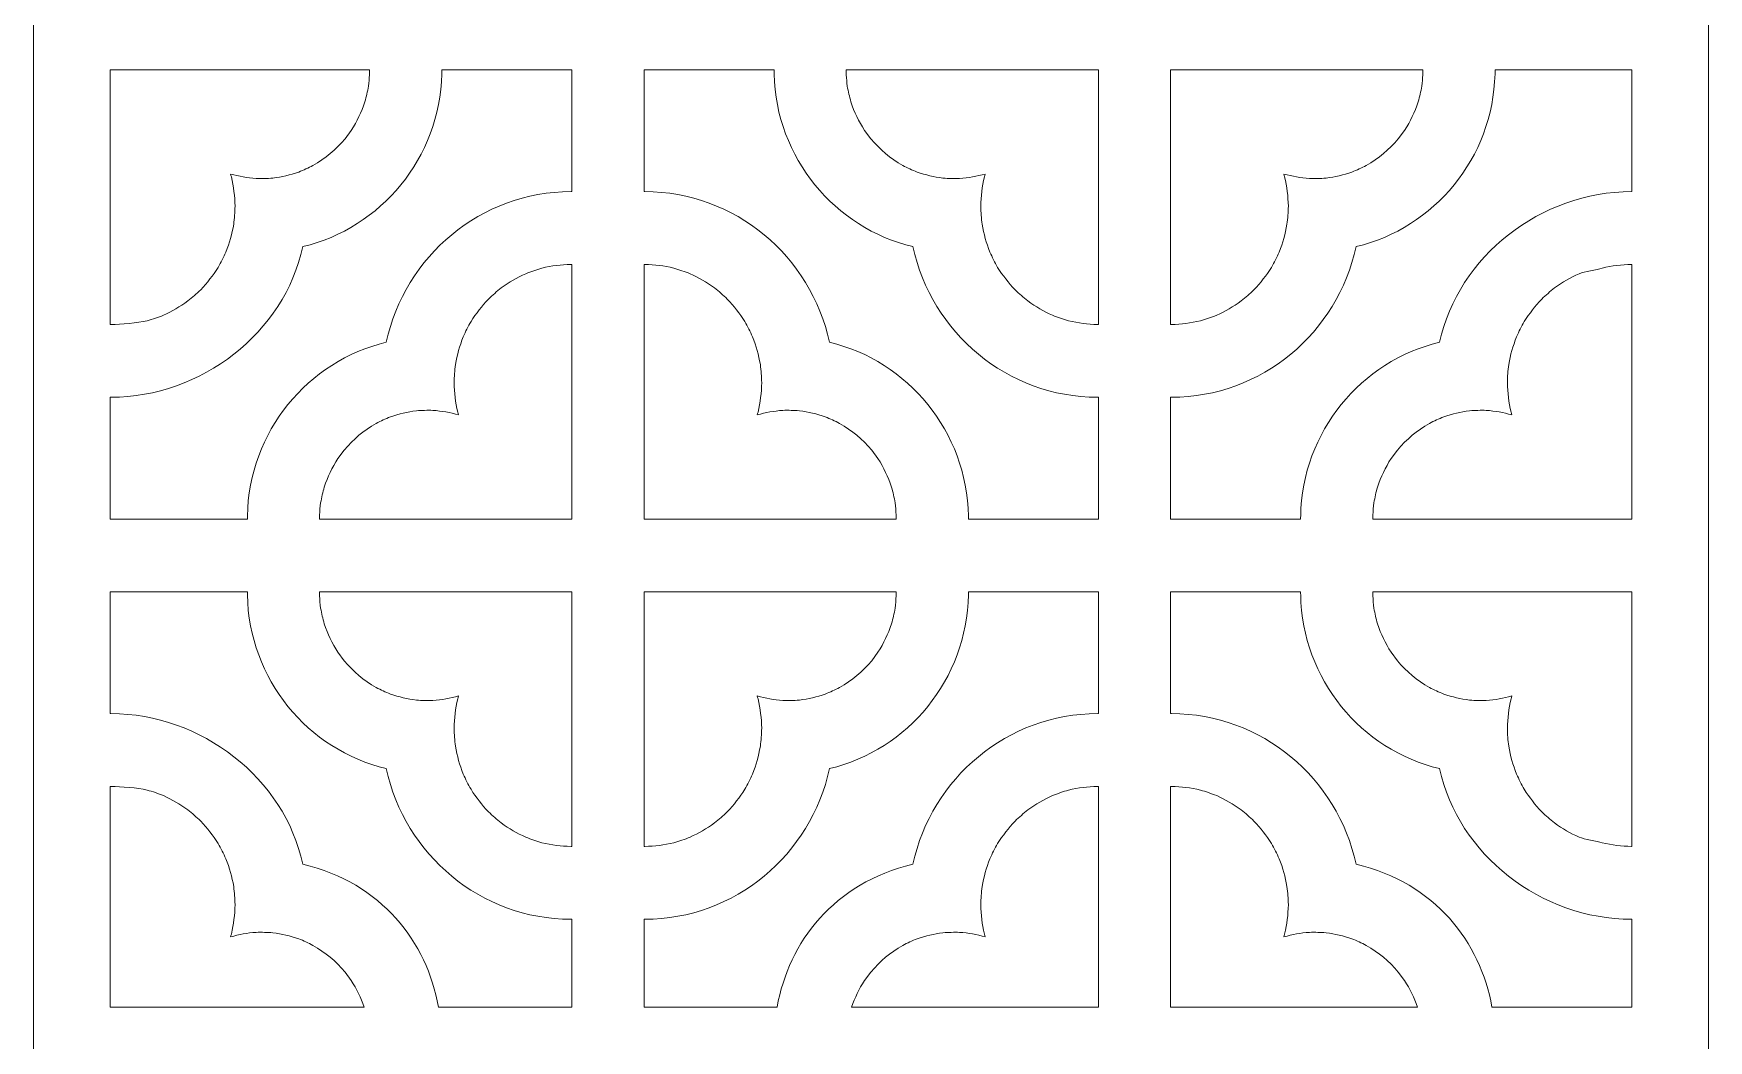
# Model space of a CAD drawing. Header units: centimetres. Extents: x 16.9 to 27.5, y -9.5 to 9.5.
# Drawn here: x 16.948 to 21.621, y -2.195 to 0.616 of the extents above; entities that cross this region are included whole.
import ezdxf

# ---------------------------------------------------------------- set-up
doc = ezdxf.new("R2010")
doc.units = ezdxf.units.CM
doc.header["$MEASUREMENT"] = 0
doc.layers.add('layer 1', color=7, linetype='Continuous')

msp = doc.modelspace()

# ---------------------------------------------------------------- linework, layer by layer
at = {"layer": 'layer 1', "color": 7, "lineweight": 9}
for points, knots in [([(16.94846, 9.5), (16.94846, 9.5), (21.62058, 9.5), (21.62058, 9.5), (21.62058, 9.5), (21.62058, 9.5), (21.62058, -9.5), (21.62058, -9.5), (21.62058, -9.5), (21.62058, -9.5), (16.94846, -9.5), (16.94846, -9.5), (16.94846, -9.5), (16.94846, -9.5), (16.94846, 9.5), (16.94846, 9.5)], [0, 0, 0, 0, 0.2, 0.2, 0.2, 0.2, 0.4, 0.4, 0.4, 0.4, 0.6, 0.6, 0.6, 0.6, 1, 1, 1, 1]), ([(17.16229, 0.5141), (17.16229, 0.5141), (17.88582, 0.5141), (17.88582, 0.5141), (17.88582, 0.5141), (17.88576, 0.50853), (17.88567, 0.50263), (17.88556, 0.50006), (17.88556, 0.50006), (17.8851, 0.48975), (17.88419, 0.47938), (17.88284, 0.46863), (17.88284, 0.46863), (17.88017, 0.45363), (17.87694, 0.43946), (17.8728, 0.4248), (17.8728, 0.4248), (17.86305, 0.39577), (17.85124, 0.37106), (17.83486, 0.34527), (17.83486, 0.34527), (17.83486, 0.34527), (17.8174, 0.3217), (17.8174, 0.3217), (17.8174, 0.3217), (17.79077, 0.29065), (17.76326, 0.26765), (17.72803, 0.24713), (17.72803, 0.24713), (17.71484, 0.24029), (17.70193, 0.23438), (17.68815, 0.22887), (17.68815, 0.22887), (17.6639, 0.22054), (17.64128, 0.21529), (17.61588, 0.21201), (17.61588, 0.21201), (17.60019, 0.2108), (17.58522, 0.21043), (17.5695, 0.21083), (17.5695, 0.21083), (17.54451, 0.21276), (17.52209, 0.21669), (17.49809, 0.22346), (17.49809, 0.22346), (17.49887, 0.22084), (17.49964, 0.21819), (17.50039, 0.21552), (17.50039, 0.21552), (17.50678, 0.18765), (17.50994, 0.16197), (17.51066, 0.13337), (17.51066, 0.13337), (17.51023, 0.11632), (17.50903, 0.10012), (17.50689, 0.08319), (17.50689, 0.08319), (17.50202, 0.05577), (17.4952, 0.03144), (17.48506, 0.00553), (17.48506, 0.00553), (17.47844, -0.00923), (17.47144, -0.02302), (17.46343, -0.03707), (17.46343, -0.03707), (17.44879, -0.06011), (17.43347, -0.0798), (17.41477, -0.09962), (17.41477, -0.09962), (17.40319, -0.11078), (17.3916, -0.12093), (17.37903, -0.13093), (17.37903, -0.13093), (17.35692, -0.14684), (17.33546, -0.15934), (17.31075, -0.17066), (17.31075, -0.17066), (17.29572, -0.17667), (17.2811, -0.18168), (17.26556, -0.18616), (17.26556, -0.18616), (17.23798, -0.19262), (17.19279, -0.19581), (17.1645, -0.19654), (17.1645, -0.19654), (17.16428, -0.19653), (17.16342, -0.19652), (17.16229, -0.19652), (17.16229, -0.19652), (17.16229, -0.19652), (17.16229, 0.5141), (17.16229, 0.5141)], [0, 0, 0, 0, 0.0416667, 0.0416667, 0.0416667, 0.0416667, 0.0833333, 0.0833333, 0.0833333, 0.0833333, 0.125, 0.125, 0.125, 0.125, 0.1666667, 0.1666667, 0.1666667, 0.1666667, 0.2083333, 0.2083333, 0.2083333, 0.2083333, 0.25, 0.25, 0.25, 0.25, 0.2916667, 0.2916667, 0.2916667, 0.2916667, 0.3333333, 0.3333333, 0.3333333, 0.3333333, 0.375, 0.375, 0.375, 0.375, 0.4166667, 0.4166667, 0.4166667, 0.4166667, 0.4583333, 0.4583333, 0.4583333, 0.4583333, 0.5, 0.5, 0.5, 0.5, 0.5416667, 0.5416667, 0.5416667, 0.5416667, 0.5833333, 0.5833333, 0.5833333, 0.5833333, 0.625, 0.625, 0.625, 0.625, 0.6666667, 0.6666667, 0.6666667, 0.6666667, 0.7083333, 0.7083333, 0.7083333, 0.7083333, 0.75, 0.75, 0.75, 0.75, 0.7916667, 0.7916667, 0.7916667, 0.7916667, 0.8333333, 0.8333333, 0.8333333, 0.8333333, 0.875, 0.875, 0.875, 0.875, 0.9166667, 0.9166667, 0.9166667, 0.9166667, 1, 1, 1, 1]), ([(18.08722, 0.5141), (18.08722, 0.5141), (18.45016, 0.5141), (18.45016, 0.5141), (18.45016, 0.5141), (18.45016, 0.5141), (18.45016, 0.17429), (18.45016, 0.17429), (18.45016, 0.17429), (18.44891, 0.17429), (18.44808, 0.17429), (18.44794, 0.17429), (18.44794, 0.17429), (18.19572, 0.17429), (17.98393, -0.00629), (17.93254, -0.24608), (17.93254, -0.24608), (17.71366, -0.29807), (17.54917, -0.49549), (17.54504, -0.73125), (17.54504, -0.73125), (17.54502, -0.7324), (17.545, -0.73578), (17.54499, -0.73952), (17.54499, -0.73952), (17.54499, -0.73952), (17.16229, -0.73952), (17.16229, -0.73952), (17.16229, -0.73952), (17.16229, -0.73952), (17.16229, -0.39966), (17.16229, -0.39966), (17.16229, -0.39966), (17.16342, -0.39966), (17.16428, -0.39966), (17.1645, -0.39966), (17.1645, -0.39966), (17.41672, -0.39966), (17.64829, -0.21908), (17.69968, 0.02071), (17.69968, 0.02071), (17.91764, 0.07248), (18.08167, 0.26846), (18.08712, 0.50291), (18.08712, 0.50291), (18.08716, 0.50478), (18.08719, 0.50945), (18.08722, 0.5141)], [0, 0, 0, 0, 0.0769231, 0.0769231, 0.0769231, 0.0769231, 0.1538462, 0.1538462, 0.1538462, 0.1538462, 0.2307692, 0.2307692, 0.2307692, 0.2307692, 0.3076923, 0.3076923, 0.3076923, 0.3076923, 0.3846154, 0.3846154, 0.3846154, 0.3846154, 0.4615385, 0.4615385, 0.4615385, 0.4615385, 0.5384615, 0.5384615, 0.5384615, 0.5384615, 0.6153846, 0.6153846, 0.6153846, 0.6153846, 0.6923077, 0.6923077, 0.6923077, 0.6923077, 0.7692308, 0.7692308, 0.7692308, 0.7692308, 0.8461538, 0.8461538, 0.8461538, 0.8461538, 1, 1, 1, 1]), ([(19.01399, 0.5141), (19.01399, 0.5141), (18.6522, 0.5141), (18.6522, 0.5141), (18.6522, 0.5141), (18.6522, 0.5141), (18.6522, 0.17429), (18.6522, 0.17429), (18.6522, 0.17429), (18.6528, 0.17429), (18.65318, 0.17429), (18.65327, 0.17429), (18.65327, 0.17429), (18.90549, 0.17429), (19.11728, -0.00629), (19.16867, -0.24608), (19.16867, -0.24608), (19.38755, -0.29807), (19.55204, -0.49549), (19.55616, -0.73125), (19.55616, -0.73125), (19.55619, -0.7324), (19.55621, -0.73578), (19.55622, -0.73952), (19.55622, -0.73952), (19.55622, -0.73952), (19.91914, -0.73952), (19.91914, -0.73952), (19.91914, -0.73952), (19.91914, -0.73952), (19.91914, -0.39966), (19.91914, -0.39966), (19.91914, -0.39966), (19.91801, -0.39966), (19.91715, -0.39966), (19.91692, -0.39966), (19.91692, -0.39966), (19.66471, -0.39966), (19.45292, -0.21908), (19.40153, 0.02071), (19.40153, 0.02071), (19.18356, 0.07248), (19.01954, 0.26846), (19.01409, 0.50291), (19.01409, 0.50291), (19.01405, 0.50478), (19.01401, 0.50945), (19.01399, 0.5141)], [0, 0, 0, 0, 0.0769231, 0.0769231, 0.0769231, 0.0769231, 0.1538462, 0.1538462, 0.1538462, 0.1538462, 0.2307692, 0.2307692, 0.2307692, 0.2307692, 0.3076923, 0.3076923, 0.3076923, 0.3076923, 0.3846154, 0.3846154, 0.3846154, 0.3846154, 0.4615385, 0.4615385, 0.4615385, 0.4615385, 0.5384615, 0.5384615, 0.5384615, 0.5384615, 0.6153846, 0.6153846, 0.6153846, 0.6153846, 0.6923077, 0.6923077, 0.6923077, 0.6923077, 0.7692308, 0.7692308, 0.7692308, 0.7692308, 0.8461538, 0.8461538, 0.8461538, 0.8461538, 1, 1, 1, 1]), ([(19.91914, 0.5141), (19.91914, 0.5141), (19.21539, 0.5141), (19.21539, 0.5141), (19.21539, 0.5141), (19.21545, 0.50853), (19.21553, 0.50263), (19.21565, 0.50006), (19.21565, 0.50006), (19.21611, 0.48975), (19.21701, 0.47938), (19.21837, 0.46863), (19.21837, 0.46863), (19.22103, 0.45363), (19.22427, 0.43946), (19.22841, 0.4248), (19.22841, 0.4248), (19.23816, 0.39577), (19.24996, 0.37106), (19.26635, 0.34527), (19.26635, 0.34527), (19.26635, 0.34527), (19.2838, 0.3217), (19.2838, 0.3217), (19.2838, 0.3217), (19.31043, 0.29065), (19.33795, 0.26765), (19.37318, 0.24713), (19.37318, 0.24713), (19.38637, 0.24029), (19.39927, 0.23438), (19.41306, 0.22887), (19.41306, 0.22887), (19.43731, 0.22054), (19.45993, 0.21529), (19.48533, 0.21201), (19.48533, 0.21201), (19.50102, 0.2108), (19.51598, 0.21043), (19.53171, 0.21083), (19.53171, 0.21083), (19.5567, 0.21276), (19.57912, 0.21669), (19.60312, 0.22346), (19.60312, 0.22346), (19.60234, 0.22084), (19.60157, 0.21819), (19.60081, 0.21552), (19.60081, 0.21552), (19.59442, 0.18765), (19.59127, 0.16197), (19.59055, 0.13337), (19.59055, 0.13337), (19.59098, 0.11632), (19.59218, 0.10012), (19.59432, 0.08319), (19.59432, 0.08319), (19.59918, 0.05577), (19.60601, 0.03144), (19.61615, 0.00553), (19.61615, 0.00553), (19.62277, -0.00923), (19.62977, -0.02302), (19.63778, -0.03707), (19.63778, -0.03707), (19.65241, -0.06011), (19.66774, -0.0798), (19.68643, -0.09962), (19.68643, -0.09962), (19.69801, -0.11078), (19.7096, -0.12093), (19.72218, -0.13093), (19.72218, -0.13093), (19.74429, -0.14684), (19.76574, -0.15934), (19.79046, -0.17066), (19.79046, -0.17066), (19.80549, -0.17667), (19.82011, -0.18168), (19.83565, -0.18616), (19.83565, -0.18616), (19.86323, -0.19262), (19.88863, -0.19581), (19.91692, -0.19654), (19.91692, -0.19654), (19.91715, -0.19653), (19.91801, -0.19652), (19.91914, -0.19652), (19.91914, -0.19652), (19.91914, -0.19652), (19.91914, 0.5141), (19.91914, 0.5141)], [0, 0, 0, 0, 0.0416667, 0.0416667, 0.0416667, 0.0416667, 0.0833333, 0.0833333, 0.0833333, 0.0833333, 0.125, 0.125, 0.125, 0.125, 0.1666667, 0.1666667, 0.1666667, 0.1666667, 0.2083333, 0.2083333, 0.2083333, 0.2083333, 0.25, 0.25, 0.25, 0.25, 0.2916667, 0.2916667, 0.2916667, 0.2916667, 0.3333333, 0.3333333, 0.3333333, 0.3333333, 0.375, 0.375, 0.375, 0.375, 0.4166667, 0.4166667, 0.4166667, 0.4166667, 0.4583333, 0.4583333, 0.4583333, 0.4583333, 0.5, 0.5, 0.5, 0.5, 0.5416667, 0.5416667, 0.5416667, 0.5416667, 0.5833333, 0.5833333, 0.5833333, 0.5833333, 0.625, 0.625, 0.625, 0.625, 0.6666667, 0.6666667, 0.6666667, 0.6666667, 0.7083333, 0.7083333, 0.7083333, 0.7083333, 0.75, 0.75, 0.75, 0.75, 0.7916667, 0.7916667, 0.7916667, 0.7916667, 0.8333333, 0.8333333, 0.8333333, 0.8333333, 0.875, 0.875, 0.875, 0.875, 0.9166667, 0.9166667, 0.9166667, 0.9166667, 1, 1, 1, 1]), ([(20.12003, 0.5141), (20.12003, 0.5141), (20.82378, 0.5141), (20.82378, 0.5141), (20.82378, 0.5141), (20.82372, 0.50853), (20.82364, 0.50263), (20.82352, 0.50006), (20.82352, 0.50006), (20.82306, 0.48975), (20.82216, 0.47938), (20.8208, 0.46863), (20.8208, 0.46863), (20.81814, 0.45363), (20.8149, 0.43946), (20.81076, 0.4248), (20.81076, 0.4248), (20.80101, 0.39577), (20.78921, 0.37106), (20.77282, 0.34527), (20.77282, 0.34527), (20.77282, 0.34527), (20.75537, 0.3217), (20.75537, 0.3217), (20.75537, 0.3217), (20.72874, 0.29065), (20.70122, 0.26765), (20.66599, 0.24713), (20.66599, 0.24713), (20.6528, 0.24029), (20.6399, 0.23438), (20.62612, 0.22887), (20.62612, 0.22887), (20.60186, 0.22054), (20.57924, 0.21529), (20.55384, 0.21201), (20.55384, 0.21201), (20.53815, 0.2108), (20.52319, 0.21043), (20.50746, 0.21083), (20.50746, 0.21083), (20.48248, 0.21276), (20.46005, 0.21669), (20.43605, 0.22346), (20.43605, 0.22346), (20.43683, 0.22084), (20.43761, 0.21819), (20.43836, 0.21552), (20.43836, 0.21552), (20.44475, 0.18765), (20.4479, 0.16197), (20.44862, 0.13337), (20.44862, 0.13337), (20.44819, 0.11632), (20.44699, 0.10012), (20.44486, 0.08319), (20.44486, 0.08319), (20.43999, 0.05577), (20.43316, 0.03144), (20.42303, 0.00553), (20.42303, 0.00553), (20.41641, -0.00923), (20.4094, -0.02302), (20.4014, -0.03707), (20.4014, -0.03707), (20.38676, -0.06011), (20.37144, -0.0798), (20.35274, -0.09962), (20.35274, -0.09962), (20.34116, -0.11078), (20.32957, -0.12093), (20.31699, -0.13093), (20.31699, -0.13093), (20.29488, -0.14684), (20.27343, -0.15934), (20.24871, -0.17066), (20.24871, -0.17066), (20.23368, -0.17667), (20.21906, -0.18168), (20.20352, -0.18616), (20.20352, -0.18616), (20.17595, -0.19262), (20.15054, -0.19581), (20.12225, -0.19654), (20.12225, -0.19654), (20.12203, -0.19653), (20.12116, -0.19652), (20.12003, -0.19652), (20.12003, -0.19652), (20.12003, -0.19652), (20.12003, 0.5141), (20.12003, 0.5141)], [0, 0, 0, 0, 0.0416667, 0.0416667, 0.0416667, 0.0416667, 0.0833333, 0.0833333, 0.0833333, 0.0833333, 0.125, 0.125, 0.125, 0.125, 0.1666667, 0.1666667, 0.1666667, 0.1666667, 0.2083333, 0.2083333, 0.2083333, 0.2083333, 0.25, 0.25, 0.25, 0.25, 0.2916667, 0.2916667, 0.2916667, 0.2916667, 0.3333333, 0.3333333, 0.3333333, 0.3333333, 0.375, 0.375, 0.375, 0.375, 0.4166667, 0.4166667, 0.4166667, 0.4166667, 0.4583333, 0.4583333, 0.4583333, 0.4583333, 0.5, 0.5, 0.5, 0.5, 0.5416667, 0.5416667, 0.5416667, 0.5416667, 0.5833333, 0.5833333, 0.5833333, 0.5833333, 0.625, 0.625, 0.625, 0.625, 0.6666667, 0.6666667, 0.6666667, 0.6666667, 0.7083333, 0.7083333, 0.7083333, 0.7083333, 0.75, 0.75, 0.75, 0.75, 0.7916667, 0.7916667, 0.7916667, 0.7916667, 0.8333333, 0.8333333, 0.8333333, 0.8333333, 0.875, 0.875, 0.875, 0.875, 0.9166667, 0.9166667, 0.9166667, 0.9166667, 1, 1, 1, 1]), ([(21.02518, 0.5141), (21.02518, 0.5141), (21.40675, 0.5141), (21.40675, 0.5141), (21.40675, 0.5141), (21.40675, 0.5141), (21.40675, 0.17429), (21.40675, 0.17429), (21.40675, 0.17429), (21.40615, 0.17429), (21.40577, 0.17429), (21.40568, 0.17429), (21.40568, 0.17429), (21.15346, 0.17429), (20.92189, -0.00629), (20.87051, -0.24608), (20.87051, -0.24608), (20.65162, -0.29807), (20.48713, -0.49549), (20.48301, -0.73125), (20.48301, -0.73125), (20.48299, -0.7324), (20.48297, -0.73578), (20.48295, -0.73952), (20.48295, -0.73952), (20.48295, -0.73952), (20.12003, -0.73952), (20.12003, -0.73952), (20.12003, -0.73952), (20.12003, -0.73952), (20.12003, -0.39966), (20.12003, -0.39966), (20.12003, -0.39966), (20.12116, -0.39966), (20.12203, -0.39966), (20.12225, -0.39966), (20.12225, -0.39966), (20.37446, -0.39966), (20.58625, -0.21908), (20.63764, 0.02071), (20.63764, 0.02071), (20.85561, 0.07248), (21.01964, 0.26846), (21.02508, 0.50291), (21.02508, 0.50291), (21.02512, 0.50478), (21.02516, 0.50945), (21.02518, 0.5141)], [0, 0, 0, 0, 0.0769231, 0.0769231, 0.0769231, 0.0769231, 0.1538462, 0.1538462, 0.1538462, 0.1538462, 0.2307692, 0.2307692, 0.2307692, 0.2307692, 0.3076923, 0.3076923, 0.3076923, 0.3076923, 0.3846154, 0.3846154, 0.3846154, 0.3846154, 0.4615385, 0.4615385, 0.4615385, 0.4615385, 0.5384615, 0.5384615, 0.5384615, 0.5384615, 0.6153846, 0.6153846, 0.6153846, 0.6153846, 0.6923077, 0.6923077, 0.6923077, 0.6923077, 0.7692308, 0.7692308, 0.7692308, 0.7692308, 0.8461538, 0.8461538, 0.8461538, 0.8461538, 1, 1, 1, 1]), ([(17.74639, -0.73952), (17.74643, -0.73471), (17.74648, -0.73003), (17.74655, -0.72824), (17.74655, -0.72824), (17.74696, -0.717), (17.7479, -0.70572), (17.74938, -0.694), (17.74938, -0.694), (17.75205, -0.679), (17.75528, -0.66483), (17.75942, -0.65017), (17.75942, -0.65017), (17.76917, -0.62114), (17.78098, -0.59643), (17.79736, -0.57064), (17.79736, -0.57064), (17.79736, -0.57064), (17.81482, -0.54707), (17.81482, -0.54707), (17.81482, -0.54707), (17.84145, -0.51602), (17.86896, -0.49302), (17.90419, -0.4725), (17.90419, -0.4725), (17.91738, -0.46566), (17.93029, -0.45975), (17.94407, -0.45424), (17.94407, -0.45424), (17.96832, -0.44591), (17.99095, -0.44066), (18.01634, -0.43738), (18.01634, -0.43738), (18.03203, -0.43617), (18.047, -0.4358), (18.06272, -0.4362), (18.06272, -0.4362), (18.08771, -0.43813), (18.11013, -0.44206), (18.13413, -0.44883), (18.13413, -0.44883), (18.13335, -0.44621), (18.13258, -0.44356), (18.13183, -0.4409), (18.13183, -0.4409), (18.12544, -0.41302), (18.12228, -0.38734), (18.12156, -0.35874), (18.12156, -0.35874), (18.12199, -0.34169), (18.12319, -0.32549), (18.12533, -0.30856), (18.12533, -0.30856), (18.1302, -0.28114), (18.13702, -0.25681), (18.14716, -0.23091), (18.14716, -0.23091), (18.15378, -0.21614), (18.16078, -0.20235), (18.16879, -0.1883), (18.16879, -0.1883), (18.18343, -0.16526), (18.19875, -0.14557), (18.21745, -0.12575), (18.21745, -0.12575), (18.22903, -0.11459), (18.24062, -0.10444), (18.25319, -0.09444), (18.25319, -0.09444), (18.2753, -0.07853), (18.29676, -0.06603), (18.32147, -0.05471), (18.32147, -0.05471), (18.33651, -0.0487), (18.35112, -0.04369), (18.36666, -0.03921), (18.36666, -0.03921), (18.39424, -0.03275), (18.41965, -0.02956), (18.44794, -0.02883), (18.44794, -0.02883), (18.44807, -0.02883), (18.4489, -0.02884), (18.45016, -0.02884), (18.45016, -0.02884), (18.45016, -0.02884), (18.45016, -0.73952), (18.45016, -0.73952), (18.45016, -0.73952), (18.45016, -0.73952), (17.74639, -0.73952), (17.74639, -0.73952)], [0, 0, 0, 0, 0.0416667, 0.0416667, 0.0416667, 0.0416667, 0.0833333, 0.0833333, 0.0833333, 0.0833333, 0.125, 0.125, 0.125, 0.125, 0.1666667, 0.1666667, 0.1666667, 0.1666667, 0.2083333, 0.2083333, 0.2083333, 0.2083333, 0.25, 0.25, 0.25, 0.25, 0.2916667, 0.2916667, 0.2916667, 0.2916667, 0.3333333, 0.3333333, 0.3333333, 0.3333333, 0.375, 0.375, 0.375, 0.375, 0.4166667, 0.4166667, 0.4166667, 0.4166667, 0.4583333, 0.4583333, 0.4583333, 0.4583333, 0.5, 0.5, 0.5, 0.5, 0.5416667, 0.5416667, 0.5416667, 0.5416667, 0.5833333, 0.5833333, 0.5833333, 0.5833333, 0.625, 0.625, 0.625, 0.625, 0.6666667, 0.6666667, 0.6666667, 0.6666667, 0.7083333, 0.7083333, 0.7083333, 0.7083333, 0.75, 0.75, 0.75, 0.75, 0.7916667, 0.7916667, 0.7916667, 0.7916667, 0.8333333, 0.8333333, 0.8333333, 0.8333333, 0.875, 0.875, 0.875, 0.875, 0.9166667, 0.9166667, 0.9166667, 0.9166667, 1, 1, 1, 1]), ([(19.35482, -0.73952), (19.35478, -0.73471), (19.35473, -0.73003), (19.35466, -0.72824), (19.35466, -0.72824), (19.35425, -0.717), (19.3533, -0.70572), (19.35182, -0.694), (19.35182, -0.694), (19.34916, -0.679), (19.34592, -0.66483), (19.34179, -0.65017), (19.34179, -0.65017), (19.33204, -0.62114), (19.32023, -0.59643), (19.30385, -0.57064), (19.30385, -0.57064), (19.30385, -0.57064), (19.28639, -0.54707), (19.28639, -0.54707), (19.28639, -0.54707), (19.25976, -0.51602), (19.23225, -0.49302), (19.19702, -0.4725), (19.19702, -0.4725), (19.18383, -0.46566), (19.17092, -0.45975), (19.15714, -0.45424), (19.15714, -0.45424), (19.13289, -0.44591), (19.11026, -0.44066), (19.08486, -0.43738), (19.08486, -0.43738), (19.06918, -0.43617), (19.05421, -0.4358), (19.03848, -0.4362), (19.03848, -0.4362), (19.0135, -0.43813), (18.99108, -0.44206), (18.96707, -0.44883), (18.96707, -0.44883), (18.96786, -0.44621), (18.96863, -0.44356), (18.96938, -0.4409), (18.96938, -0.4409), (18.97577, -0.41302), (18.97893, -0.38734), (18.97965, -0.35874), (18.97965, -0.35874), (18.97922, -0.34169), (18.97802, -0.32549), (18.97588, -0.30856), (18.97588, -0.30856), (18.97101, -0.28114), (18.96419, -0.25681), (18.95405, -0.23091), (18.95405, -0.23091), (18.94743, -0.21614), (18.94043, -0.20235), (18.93242, -0.1883), (18.93242, -0.1883), (18.91778, -0.16526), (18.90246, -0.14557), (18.88376, -0.12575), (18.88376, -0.12575), (18.87218, -0.11459), (18.86059, -0.10444), (18.84802, -0.09444), (18.84802, -0.09444), (18.82591, -0.07853), (18.80445, -0.06603), (18.77973, -0.05471), (18.77973, -0.05471), (18.7647, -0.0487), (18.75009, -0.04369), (18.73454, -0.03921), (18.73454, -0.03921), (18.70697, -0.03275), (18.68156, -0.02956), (18.65327, -0.02883), (18.65327, -0.02883), (18.65318, -0.02883), (18.6528, -0.02884), (18.6522, -0.02884), (18.6522, -0.02884), (18.6522, -0.02884), (18.6522, -0.73952), (18.6522, -0.73952), (18.6522, -0.73952), (18.6522, -0.73952), (19.35482, -0.73952), (19.35482, -0.73952)], [0, 0, 0, 0, 0.0416667, 0.0416667, 0.0416667, 0.0416667, 0.0833333, 0.0833333, 0.0833333, 0.0833333, 0.125, 0.125, 0.125, 0.125, 0.1666667, 0.1666667, 0.1666667, 0.1666667, 0.2083333, 0.2083333, 0.2083333, 0.2083333, 0.25, 0.25, 0.25, 0.25, 0.2916667, 0.2916667, 0.2916667, 0.2916667, 0.3333333, 0.3333333, 0.3333333, 0.3333333, 0.375, 0.375, 0.375, 0.375, 0.4166667, 0.4166667, 0.4166667, 0.4166667, 0.4583333, 0.4583333, 0.4583333, 0.4583333, 0.5, 0.5, 0.5, 0.5, 0.5416667, 0.5416667, 0.5416667, 0.5416667, 0.5833333, 0.5833333, 0.5833333, 0.5833333, 0.625, 0.625, 0.625, 0.625, 0.6666667, 0.6666667, 0.6666667, 0.6666667, 0.7083333, 0.7083333, 0.7083333, 0.7083333, 0.75, 0.75, 0.75, 0.75, 0.7916667, 0.7916667, 0.7916667, 0.7916667, 0.8333333, 0.8333333, 0.8333333, 0.8333333, 0.875, 0.875, 0.875, 0.875, 0.9166667, 0.9166667, 0.9166667, 0.9166667, 1, 1, 1, 1]), ([(20.68435, -0.73952), (20.68439, -0.73471), (20.68444, -0.73003), (20.68451, -0.72824), (20.68451, -0.72824), (20.68493, -0.717), (20.68587, -0.70572), (20.68735, -0.694), (20.68735, -0.694), (20.69001, -0.679), (20.69325, -0.66483), (20.69738, -0.65017), (20.69738, -0.65017), (20.70713, -0.62114), (20.71894, -0.59643), (20.73532, -0.57064), (20.73532, -0.57064), (20.73532, -0.57064), (20.75278, -0.54707), (20.75278, -0.54707), (20.75278, -0.54707), (20.77941, -0.51602), (20.80693, -0.49302), (20.84216, -0.4725), (20.84216, -0.4725), (20.85535, -0.46566), (20.86825, -0.45975), (20.88203, -0.45424), (20.88203, -0.45424), (20.90628, -0.44591), (20.92891, -0.44066), (20.95431, -0.43738), (20.95431, -0.43738), (20.97, -0.43617), (20.98496, -0.4358), (21.00069, -0.4362), (21.00069, -0.4362), (21.02567, -0.43813), (21.0481, -0.44206), (21.0721, -0.44883), (21.0721, -0.44883), (21.07131, -0.44621), (21.07054, -0.44356), (21.06979, -0.4409), (21.06979, -0.4409), (21.0634, -0.41302), (21.06024, -0.38734), (21.05953, -0.35874), (21.05953, -0.35874), (21.05995, -0.34169), (21.06115, -0.32549), (21.06329, -0.30856), (21.06329, -0.30856), (21.06816, -0.28114), (21.07498, -0.25681), (21.08512, -0.23091), (21.08512, -0.23091), (21.09174, -0.21614), (21.09875, -0.20235), (21.10675, -0.1883), (21.10675, -0.1883), (21.12139, -0.16526), (21.13671, -0.14557), (21.15541, -0.12575), (21.15541, -0.12575), (21.16699, -0.11459), (21.17858, -0.10444), (21.19116, -0.09444), (21.19116, -0.09444), (21.21326, -0.07853), (21.23472, -0.06603), (21.25944, -0.05471), (21.25944, -0.05471), (21.27447, -0.0487), (21.30886, -0.04369), (21.32441, -0.03921), (21.32441, -0.03921), (21.35198, -0.03275), (21.37739, -0.02956), (21.40568, -0.02883), (21.40568, -0.02883), (21.40577, -0.02883), (21.40615, -0.02884), (21.40675, -0.02884), (21.40675, -0.02884), (21.40675, -0.02884), (21.40675, -0.73952), (21.40675, -0.73952), (21.40675, -0.73952), (21.40675, -0.73952), (20.68435, -0.73952), (20.68435, -0.73952)], [0, 0, 0, 0, 0.0416667, 0.0416667, 0.0416667, 0.0416667, 0.0833333, 0.0833333, 0.0833333, 0.0833333, 0.125, 0.125, 0.125, 0.125, 0.1666667, 0.1666667, 0.1666667, 0.1666667, 0.2083333, 0.2083333, 0.2083333, 0.2083333, 0.25, 0.25, 0.25, 0.25, 0.2916667, 0.2916667, 0.2916667, 0.2916667, 0.3333333, 0.3333333, 0.3333333, 0.3333333, 0.375, 0.375, 0.375, 0.375, 0.4166667, 0.4166667, 0.4166667, 0.4166667, 0.4583333, 0.4583333, 0.4583333, 0.4583333, 0.5, 0.5, 0.5, 0.5, 0.5416667, 0.5416667, 0.5416667, 0.5416667, 0.5833333, 0.5833333, 0.5833333, 0.5833333, 0.625, 0.625, 0.625, 0.625, 0.6666667, 0.6666667, 0.6666667, 0.6666667, 0.7083333, 0.7083333, 0.7083333, 0.7083333, 0.75, 0.75, 0.75, 0.75, 0.7916667, 0.7916667, 0.7916667, 0.7916667, 0.8333333, 0.8333333, 0.8333333, 0.8333333, 0.875, 0.875, 0.875, 0.875, 0.9166667, 0.9166667, 0.9166667, 0.9166667, 1, 1, 1, 1]), ([(18.07801, -2.10138), (18.07801, -2.10138), (18.45016, -2.10138), (18.45016, -2.10138), (18.45016, -2.10138), (18.45016, -2.01972), (18.45016, -1.93805), (18.45016, -1.85639), (18.45016, -1.85639), (18.44891, -1.85639), (18.44808, -1.85639), (18.44794, -1.85639), (18.44794, -1.85639), (18.19572, -1.85639), (17.98393, -1.67581), (17.93254, -1.43602), (17.93254, -1.43602), (17.71366, -1.38403), (17.54917, -1.18661), (17.54504, -0.95085), (17.54504, -0.95085), (17.54502, -0.9497), (17.545, -0.94632), (17.54499, -0.94258), (17.54499, -0.94258), (17.54499, -0.94258), (17.16229, -0.94258), (17.16229, -0.94258), (17.16229, -0.94258), (17.16229, -0.94258), (17.16229, -1.28244), (17.16229, -1.28244), (17.16229, -1.28244), (17.16342, -1.28244), (17.16428, -1.28243), (17.1645, -1.28243), (17.1645, -1.28243), (17.41672, -1.28243), (17.64829, -1.46302), (17.69968, -1.7028), (17.69968, -1.7028), (17.91989, -1.75511), (18.04594, -1.92005), (18.07801, -2.10138)], [0, 0, 0, 0, 0.0833333, 0.0833333, 0.0833333, 0.0833333, 0.1666667, 0.1666667, 0.1666667, 0.1666667, 0.25, 0.25, 0.25, 0.25, 0.3333333, 0.3333333, 0.3333333, 0.3333333, 0.4166667, 0.4166667, 0.4166667, 0.4166667, 0.5, 0.5, 0.5, 0.5, 0.5833333, 0.5833333, 0.5833333, 0.5833333, 0.6666667, 0.6666667, 0.6666667, 0.6666667, 0.75, 0.75, 0.75, 0.75, 0.8333333, 0.8333333, 0.8333333, 0.8333333, 1, 1, 1, 1]), ([(17.74639, -0.94258), (17.74643, -0.94739), (17.74648, -0.95207), (17.74655, -0.95386), (17.74655, -0.95386), (17.74696, -0.9651), (17.7479, -0.97637), (17.74938, -0.98809), (17.74938, -0.98809), (17.75205, -1.0031), (17.75528, -1.01726), (17.75942, -1.03193), (17.75942, -1.03193), (17.76917, -1.06096), (17.78098, -1.08566), (17.79736, -1.11145), (17.79736, -1.11145), (17.79736, -1.11145), (17.81482, -1.13503), (17.81482, -1.13503), (17.81482, -1.13503), (17.84145, -1.16608), (17.86896, -1.18908), (17.90419, -1.2096), (17.90419, -1.2096), (17.91738, -1.21644), (17.93029, -1.22235), (17.94407, -1.22786), (17.94407, -1.22786), (17.96832, -1.23618), (17.99095, -1.24143), (18.01634, -1.24471), (18.01634, -1.24471), (18.03203, -1.24593), (18.047, -1.2463), (18.06272, -1.24589), (18.06272, -1.24589), (18.08771, -1.24397), (18.11013, -1.24004), (18.13413, -1.23327), (18.13413, -1.23327), (18.13335, -1.23589), (18.13258, -1.23853), (18.13183, -1.2412), (18.13183, -1.2412), (18.12544, -1.26907), (18.12228, -1.29475), (18.12156, -1.32336), (18.12156, -1.32336), (18.12199, -1.34041), (18.12319, -1.35661), (18.12533, -1.37354), (18.12533, -1.37354), (18.1302, -1.40095), (18.13702, -1.42528), (18.14716, -1.45119), (18.14716, -1.45119), (18.15378, -1.46595), (18.16078, -1.47975), (18.16879, -1.4938), (18.16879, -1.4938), (18.18343, -1.51684), (18.19875, -1.53653), (18.21745, -1.55634), (18.21745, -1.55634), (18.22903, -1.56751), (18.24062, -1.57766), (18.25319, -1.58766), (18.25319, -1.58766), (18.2753, -1.60357), (18.29676, -1.61607), (18.32147, -1.62739), (18.32147, -1.62739), (18.33651, -1.6334), (18.35112, -1.63841), (18.36666, -1.64289), (18.36666, -1.64289), (18.39424, -1.64935), (18.41965, -1.65254), (18.44794, -1.65327), (18.44794, -1.65327), (18.44807, -1.65326), (18.4489, -1.65326), (18.45016, -1.65325), (18.45016, -1.65325), (18.45016, -1.65325), (18.45016, -0.94258), (18.45016, -0.94258), (18.45016, -0.94258), (18.45016, -0.94258), (17.74639, -0.94258), (17.74639, -0.94258)], [0, 0, 0, 0, 0.0416667, 0.0416667, 0.0416667, 0.0416667, 0.0833333, 0.0833333, 0.0833333, 0.0833333, 0.125, 0.125, 0.125, 0.125, 0.1666667, 0.1666667, 0.1666667, 0.1666667, 0.2083333, 0.2083333, 0.2083333, 0.2083333, 0.25, 0.25, 0.25, 0.25, 0.2916667, 0.2916667, 0.2916667, 0.2916667, 0.3333333, 0.3333333, 0.3333333, 0.3333333, 0.375, 0.375, 0.375, 0.375, 0.4166667, 0.4166667, 0.4166667, 0.4166667, 0.4583333, 0.4583333, 0.4583333, 0.4583333, 0.5, 0.5, 0.5, 0.5, 0.5416667, 0.5416667, 0.5416667, 0.5416667, 0.5833333, 0.5833333, 0.5833333, 0.5833333, 0.625, 0.625, 0.625, 0.625, 0.6666667, 0.6666667, 0.6666667, 0.6666667, 0.7083333, 0.7083333, 0.7083333, 0.7083333, 0.75, 0.75, 0.75, 0.75, 0.7916667, 0.7916667, 0.7916667, 0.7916667, 0.8333333, 0.8333333, 0.8333333, 0.8333333, 0.875, 0.875, 0.875, 0.875, 0.9166667, 0.9166667, 0.9166667, 0.9166667, 1, 1, 1, 1]), ([(18.6522, -2.10138), (18.6522, -2.10138), (19.02272, -2.10138), (19.02272, -2.10138), (19.02272, -2.10138), (19.05483, -1.92009), (19.18105, -1.75517), (19.40153, -1.7028), (19.40153, -1.7028), (19.45292, -1.46302), (19.66471, -1.28243), (19.91692, -1.28243), (19.91692, -1.28243), (19.91715, -1.28243), (19.91801, -1.28244), (19.91914, -1.28244), (19.91914, -1.28244), (19.91914, -1.28244), (19.91914, -0.94258), (19.91914, -0.94258), (19.91914, -0.94258), (19.91914, -0.94258), (19.55622, -0.94258), (19.55622, -0.94258), (19.55622, -0.94258), (19.55621, -0.94632), (19.55619, -0.9497), (19.55616, -0.95085), (19.55616, -0.95085), (19.55204, -1.18661), (19.38755, -1.38403), (19.16867, -1.43602), (19.16867, -1.43602), (19.11728, -1.67581), (18.90549, -1.85639), (18.65327, -1.85639), (18.65327, -1.85639), (18.65318, -1.85639), (18.6528, -1.85639), (18.6522, -1.85639), (18.6522, -1.85639), (18.6522, -1.93805), (18.6522, -2.01972), (18.6522, -2.10138)], [0, 0, 0, 0, 0.0833333, 0.0833333, 0.0833333, 0.0833333, 0.1666667, 0.1666667, 0.1666667, 0.1666667, 0.25, 0.25, 0.25, 0.25, 0.3333333, 0.3333333, 0.3333333, 0.3333333, 0.4166667, 0.4166667, 0.4166667, 0.4166667, 0.5, 0.5, 0.5, 0.5, 0.5833333, 0.5833333, 0.5833333, 0.5833333, 0.6666667, 0.6666667, 0.6666667, 0.6666667, 0.75, 0.75, 0.75, 0.75, 0.8333333, 0.8333333, 0.8333333, 0.8333333, 1, 1, 1, 1]), ([(19.35482, -0.94258), (19.35478, -0.94739), (19.35473, -0.95207), (19.35466, -0.95386), (19.35466, -0.95386), (19.35425, -0.9651), (19.3533, -0.97637), (19.35182, -0.98809), (19.35182, -0.98809), (19.34916, -1.0031), (19.34592, -1.01726), (19.34179, -1.03193), (19.34179, -1.03193), (19.33204, -1.06096), (19.32023, -1.08566), (19.30385, -1.11145), (19.30385, -1.11145), (19.30385, -1.11145), (19.28639, -1.13503), (19.28639, -1.13503), (19.28639, -1.13503), (19.25976, -1.16608), (19.23225, -1.18908), (19.19702, -1.2096), (19.19702, -1.2096), (19.18383, -1.21644), (19.17092, -1.22235), (19.15714, -1.22786), (19.15714, -1.22786), (19.13289, -1.23618), (19.11026, -1.24143), (19.08486, -1.24471), (19.08486, -1.24471), (19.06918, -1.24593), (19.05421, -1.2463), (19.03848, -1.24589), (19.03848, -1.24589), (19.0135, -1.24397), (18.99108, -1.24004), (18.96707, -1.23327), (18.96707, -1.23327), (18.96786, -1.23589), (18.96863, -1.23853), (18.96938, -1.2412), (18.96938, -1.2412), (18.97577, -1.26907), (18.97893, -1.29475), (18.97965, -1.32336), (18.97965, -1.32336), (18.97922, -1.34041), (18.97802, -1.35661), (18.97588, -1.37354), (18.97588, -1.37354), (18.97101, -1.40095), (18.96419, -1.42528), (18.95405, -1.45119), (18.95405, -1.45119), (18.94743, -1.46595), (18.94043, -1.47975), (18.93242, -1.4938), (18.93242, -1.4938), (18.91778, -1.51684), (18.90246, -1.53653), (18.88376, -1.55634), (18.88376, -1.55634), (18.87218, -1.56751), (18.86059, -1.57766), (18.84802, -1.58766), (18.84802, -1.58766), (18.82591, -1.60357), (18.80445, -1.61607), (18.77973, -1.62739), (18.77973, -1.62739), (18.7647, -1.6334), (18.75009, -1.63841), (18.73454, -1.64289), (18.73454, -1.64289), (18.70697, -1.64935), (18.68156, -1.65254), (18.65327, -1.65327), (18.65327, -1.65327), (18.65318, -1.65326), (18.6528, -1.65326), (18.6522, -1.65326), (18.6522, -1.65326), (18.6522, -1.65326), (18.6522, -0.94258), (18.6522, -0.94258), (18.6522, -0.94258), (18.6522, -0.94258), (19.35482, -0.94258), (19.35482, -0.94258)], [0, 0, 0, 0, 0.0416667, 0.0416667, 0.0416667, 0.0416667, 0.0833333, 0.0833333, 0.0833333, 0.0833333, 0.125, 0.125, 0.125, 0.125, 0.1666667, 0.1666667, 0.1666667, 0.1666667, 0.2083333, 0.2083333, 0.2083333, 0.2083333, 0.25, 0.25, 0.25, 0.25, 0.2916667, 0.2916667, 0.2916667, 0.2916667, 0.3333333, 0.3333333, 0.3333333, 0.3333333, 0.375, 0.375, 0.375, 0.375, 0.4166667, 0.4166667, 0.4166667, 0.4166667, 0.4583333, 0.4583333, 0.4583333, 0.4583333, 0.5, 0.5, 0.5, 0.5, 0.5416667, 0.5416667, 0.5416667, 0.5416667, 0.5833333, 0.5833333, 0.5833333, 0.5833333, 0.625, 0.625, 0.625, 0.625, 0.6666667, 0.6666667, 0.6666667, 0.6666667, 0.7083333, 0.7083333, 0.7083333, 0.7083333, 0.75, 0.75, 0.75, 0.75, 0.7916667, 0.7916667, 0.7916667, 0.7916667, 0.8333333, 0.8333333, 0.8333333, 0.8333333, 0.875, 0.875, 0.875, 0.875, 0.9166667, 0.9166667, 0.9166667, 0.9166667, 1, 1, 1, 1]), ([(21.01644, -2.10138), (21.01644, -2.10138), (21.40675, -2.10138), (21.40675, -2.10138), (21.40675, -2.10138), (21.40675, -2.01972), (21.40675, -1.93805), (21.40675, -1.85639), (21.40675, -1.85639), (21.40615, -1.85639), (21.40577, -1.85639), (21.40568, -1.85639), (21.40568, -1.85639), (21.15346, -1.85639), (20.92189, -1.67581), (20.87051, -1.43602), (20.87051, -1.43602), (20.65162, -1.38403), (20.48713, -1.18661), (20.48301, -0.95085), (20.48301, -0.95085), (20.48299, -0.9497), (20.48297, -0.94632), (20.48295, -0.94258), (20.48295, -0.94258), (20.48295, -0.94258), (20.12003, -0.94258), (20.12003, -0.94258), (20.12003, -0.94258), (20.12003, -0.94258), (20.12003, -1.28244), (20.12003, -1.28244), (20.12003, -1.28244), (20.12116, -1.28244), (20.12203, -1.28243), (20.12225, -1.28243), (20.12225, -1.28243), (20.37446, -1.28243), (20.58625, -1.46302), (20.63764, -1.7028), (20.63764, -1.7028), (20.85813, -1.75517), (20.98433, -1.92009), (21.01644, -2.10138)], [0, 0, 0, 0, 0.0833333, 0.0833333, 0.0833333, 0.0833333, 0.1666667, 0.1666667, 0.1666667, 0.1666667, 0.25, 0.25, 0.25, 0.25, 0.3333333, 0.3333333, 0.3333333, 0.3333333, 0.4166667, 0.4166667, 0.4166667, 0.4166667, 0.5, 0.5, 0.5, 0.5, 0.5833333, 0.5833333, 0.5833333, 0.5833333, 0.6666667, 0.6666667, 0.6666667, 0.6666667, 0.75, 0.75, 0.75, 0.75, 0.8333333, 0.8333333, 0.8333333, 0.8333333, 1, 1, 1, 1]), ([(20.68435, -0.94258), (20.68439, -0.94739), (20.68444, -0.95207), (20.68451, -0.95386), (20.68451, -0.95386), (20.68493, -0.9651), (20.68587, -0.97637), (20.68735, -0.98809), (20.68735, -0.98809), (20.69001, -1.0031), (20.69325, -1.01726), (20.69738, -1.03193), (20.69738, -1.03193), (20.70713, -1.06096), (20.71894, -1.08566), (20.73532, -1.11145), (20.73532, -1.11145), (20.73532, -1.11145), (20.75278, -1.13503), (20.75278, -1.13503), (20.75278, -1.13503), (20.77941, -1.16608), (20.80693, -1.18908), (20.84216, -1.2096), (20.84216, -1.2096), (20.85535, -1.21644), (20.86825, -1.22235), (20.88203, -1.22786), (20.88203, -1.22786), (20.90628, -1.23618), (20.92891, -1.24143), (20.95431, -1.24471), (20.95431, -1.24471), (20.97, -1.24593), (20.98496, -1.2463), (21.00069, -1.24589), (21.00069, -1.24589), (21.02567, -1.24397), (21.0481, -1.24004), (21.0721, -1.23327), (21.0721, -1.23327), (21.07131, -1.23589), (21.07054, -1.23853), (21.06979, -1.2412), (21.06979, -1.2412), (21.0634, -1.26907), (21.06024, -1.29475), (21.05953, -1.32336), (21.05953, -1.32336), (21.05995, -1.34041), (21.06115, -1.35661), (21.06329, -1.37354), (21.06329, -1.37354), (21.06816, -1.40095), (21.07498, -1.42528), (21.08512, -1.45119), (21.08512, -1.45119), (21.09174, -1.46595), (21.09875, -1.47975), (21.10675, -1.4938), (21.10675, -1.4938), (21.12139, -1.51684), (21.13671, -1.53653), (21.15541, -1.55634), (21.15541, -1.55634), (21.16699, -1.56751), (21.17858, -1.57766), (21.19116, -1.58766), (21.19116, -1.58766), (21.21326, -1.60357), (21.23472, -1.61607), (21.25944, -1.62739), (21.25944, -1.62739), (21.27447, -1.6334), (21.30886, -1.63841), (21.32441, -1.64289), (21.32441, -1.64289), (21.35198, -1.64935), (21.37739, -1.65254), (21.40568, -1.65327), (21.40568, -1.65327), (21.40577, -1.65326), (21.40615, -1.65326), (21.40675, -1.65326), (21.40675, -1.65326), (21.40675, -1.65326), (21.40675, -0.94258), (21.40675, -0.94258), (21.40675, -0.94258), (21.40675, -0.94258), (20.68435, -0.94258), (20.68435, -0.94258)], [0, 0, 0, 0, 0.0416667, 0.0416667, 0.0416667, 0.0416667, 0.0833333, 0.0833333, 0.0833333, 0.0833333, 0.125, 0.125, 0.125, 0.125, 0.1666667, 0.1666667, 0.1666667, 0.1666667, 0.2083333, 0.2083333, 0.2083333, 0.2083333, 0.25, 0.25, 0.25, 0.25, 0.2916667, 0.2916667, 0.2916667, 0.2916667, 0.3333333, 0.3333333, 0.3333333, 0.3333333, 0.375, 0.375, 0.375, 0.375, 0.4166667, 0.4166667, 0.4166667, 0.4166667, 0.4583333, 0.4583333, 0.4583333, 0.4583333, 0.5, 0.5, 0.5, 0.5, 0.5416667, 0.5416667, 0.5416667, 0.5416667, 0.5833333, 0.5833333, 0.5833333, 0.5833333, 0.625, 0.625, 0.625, 0.625, 0.6666667, 0.6666667, 0.6666667, 0.6666667, 0.7083333, 0.7083333, 0.7083333, 0.7083333, 0.75, 0.75, 0.75, 0.75, 0.7916667, 0.7916667, 0.7916667, 0.7916667, 0.8333333, 0.8333333, 0.8333333, 0.8333333, 0.875, 0.875, 0.875, 0.875, 0.9166667, 0.9166667, 0.9166667, 0.9166667, 1, 1, 1, 1]), ([(17.16229, -2.10138), (17.16229, -2.10138), (17.87091, -2.10138), (17.87091, -2.10138), (17.87091, -2.10138), (17.86152, -2.07471), (17.8502, -2.05151), (17.83486, -2.02737), (17.83486, -2.02737), (17.83486, -2.02737), (17.8174, -2.0038), (17.8174, -2.0038), (17.8174, -2.0038), (17.79077, -1.97274), (17.76326, -1.94974), (17.72803, -1.92923), (17.72803, -1.92923), (17.71484, -1.92238), (17.70193, -1.91647), (17.68815, -1.91096), (17.68815, -1.91096), (17.6639, -1.90264), (17.64128, -1.89739), (17.61588, -1.89411), (17.61588, -1.89411), (17.60019, -1.8929), (17.58522, -1.89253), (17.5695, -1.89293), (17.5695, -1.89293), (17.54451, -1.89486), (17.52209, -1.89879), (17.49809, -1.90556), (17.49809, -1.90556), (17.49887, -1.90294), (17.49964, -1.90029), (17.50039, -1.89762), (17.50039, -1.89762), (17.50678, -1.86975), (17.50994, -1.84407), (17.51066, -1.81546), (17.51066, -1.81546), (17.51023, -1.79841), (17.50903, -1.78221), (17.50689, -1.76529), (17.50689, -1.76529), (17.50202, -1.73787), (17.4952, -1.71354), (17.48506, -1.68763), (17.48506, -1.68763), (17.47844, -1.67287), (17.47144, -1.65908), (17.46343, -1.64503), (17.46343, -1.64503), (17.44879, -1.62199), (17.43347, -1.6023), (17.41477, -1.58248), (17.41477, -1.58248), (17.40319, -1.57132), (17.3916, -1.56117), (17.37903, -1.55117), (17.37903, -1.55117), (17.35692, -1.53526), (17.33546, -1.52276), (17.31075, -1.51143), (17.31075, -1.51143), (17.29572, -1.50542), (17.2811, -1.50041), (17.26556, -1.49593), (17.26556, -1.49593), (17.23798, -1.48947), (17.19279, -1.48629), (17.1645, -1.48556), (17.1645, -1.48556), (17.16428, -1.48557), (17.16342, -1.48557), (17.16229, -1.48558), (17.16229, -1.48558), (17.16229, -1.48558), (17.16229, -2.10138), (17.16229, -2.10138)], [0, 0, 0, 0, 0.047619, 0.047619, 0.047619, 0.047619, 0.0952381, 0.0952381, 0.0952381, 0.0952381, 0.1428571, 0.1428571, 0.1428571, 0.1428571, 0.1904762, 0.1904762, 0.1904762, 0.1904762, 0.2380952, 0.2380952, 0.2380952, 0.2380952, 0.2857143, 0.2857143, 0.2857143, 0.2857143, 0.3333333, 0.3333333, 0.3333333, 0.3333333, 0.3809524, 0.3809524, 0.3809524, 0.3809524, 0.4285714, 0.4285714, 0.4285714, 0.4285714, 0.4761905, 0.4761905, 0.4761905, 0.4761905, 0.5238095, 0.5238095, 0.5238095, 0.5238095, 0.5714286, 0.5714286, 0.5714286, 0.5714286, 0.6190476, 0.6190476, 0.6190476, 0.6190476, 0.6666667, 0.6666667, 0.6666667, 0.6666667, 0.7142857, 0.7142857, 0.7142857, 0.7142857, 0.7619048, 0.7619048, 0.7619048, 0.7619048, 0.8095238, 0.8095238, 0.8095238, 0.8095238, 0.8571429, 0.8571429, 0.8571429, 0.8571429, 0.9047619, 0.9047619, 0.9047619, 0.9047619, 1, 1, 1, 1]), ([(19.2303, -2.10138), (19.2303, -2.10138), (19.91914, -2.10138), (19.91914, -2.10138), (19.91914, -2.10138), (19.91914, -1.89611), (19.91914, -1.69085), (19.91914, -1.48558), (19.91914, -1.48558), (19.91801, -1.48557), (19.91715, -1.48557), (19.91692, -1.48556), (19.91692, -1.48556), (19.88863, -1.48629), (19.86323, -1.48947), (19.83565, -1.49593), (19.83565, -1.49593), (19.82011, -1.50041), (19.80549, -1.50542), (19.79046, -1.51143), (19.79046, -1.51143), (19.76574, -1.52276), (19.74429, -1.53526), (19.72218, -1.55117), (19.72218, -1.55117), (19.7096, -1.56117), (19.69801, -1.57132), (19.68643, -1.58248), (19.68643, -1.58248), (19.66774, -1.6023), (19.65241, -1.62199), (19.63778, -1.64503), (19.63778, -1.64503), (19.62977, -1.65908), (19.62277, -1.67287), (19.61615, -1.68763), (19.61615, -1.68763), (19.60601, -1.71354), (19.59918, -1.73787), (19.59432, -1.76529), (19.59432, -1.76529), (19.59218, -1.78221), (19.59098, -1.79841), (19.59055, -1.81546), (19.59055, -1.81546), (19.59127, -1.84407), (19.59442, -1.86975), (19.60081, -1.89762), (19.60081, -1.89762), (19.60157, -1.90029), (19.60234, -1.90294), (19.60312, -1.90556), (19.60312, -1.90556), (19.57912, -1.89879), (19.5567, -1.89486), (19.53171, -1.89293), (19.53171, -1.89293), (19.51598, -1.89253), (19.50102, -1.8929), (19.48533, -1.89411), (19.48533, -1.89411), (19.45993, -1.89739), (19.43731, -1.90264), (19.41306, -1.91096), (19.41306, -1.91096), (19.39927, -1.91647), (19.38637, -1.92238), (19.37318, -1.92923), (19.37318, -1.92923), (19.33795, -1.94974), (19.31043, -1.97274), (19.2838, -2.0038), (19.2838, -2.0038), (19.2838, -2.0038), (19.26635, -2.02737), (19.26635, -2.02737), (19.26635, -2.02737), (19.25101, -2.05151), (19.23968, -2.07471), (19.2303, -2.10138)], [0, 0, 0, 0, 0.047619, 0.047619, 0.047619, 0.047619, 0.0952381, 0.0952381, 0.0952381, 0.0952381, 0.1428571, 0.1428571, 0.1428571, 0.1428571, 0.1904762, 0.1904762, 0.1904762, 0.1904762, 0.2380952, 0.2380952, 0.2380952, 0.2380952, 0.2857143, 0.2857143, 0.2857143, 0.2857143, 0.3333333, 0.3333333, 0.3333333, 0.3333333, 0.3809524, 0.3809524, 0.3809524, 0.3809524, 0.4285714, 0.4285714, 0.4285714, 0.4285714, 0.4761905, 0.4761905, 0.4761905, 0.4761905, 0.5238095, 0.5238095, 0.5238095, 0.5238095, 0.5714286, 0.5714286, 0.5714286, 0.5714286, 0.6190476, 0.6190476, 0.6190476, 0.6190476, 0.6666667, 0.6666667, 0.6666667, 0.6666667, 0.7142857, 0.7142857, 0.7142857, 0.7142857, 0.7619048, 0.7619048, 0.7619048, 0.7619048, 0.8095238, 0.8095238, 0.8095238, 0.8095238, 0.8571429, 0.8571429, 0.8571429, 0.8571429, 0.9047619, 0.9047619, 0.9047619, 0.9047619, 1, 1, 1, 1]), ([(20.12003, -2.10138), (20.12003, -2.10138), (20.80887, -2.10138), (20.80887, -2.10138), (20.80887, -2.10138), (20.79949, -2.07471), (20.78816, -2.05151), (20.77282, -2.02737), (20.77282, -2.02737), (20.77282, -2.02737), (20.75537, -2.0038), (20.75537, -2.0038), (20.75537, -2.0038), (20.72874, -1.97274), (20.70122, -1.94974), (20.66599, -1.92923), (20.66599, -1.92923), (20.6528, -1.92238), (20.6399, -1.91647), (20.62612, -1.91096), (20.62612, -1.91096), (20.60186, -1.90264), (20.57924, -1.89739), (20.55384, -1.89411), (20.55384, -1.89411), (20.53815, -1.8929), (20.52319, -1.89253), (20.50746, -1.89293), (20.50746, -1.89293), (20.48248, -1.89486), (20.46005, -1.89879), (20.43605, -1.90556), (20.43605, -1.90556), (20.43683, -1.90294), (20.43761, -1.90029), (20.43836, -1.89762), (20.43836, -1.89762), (20.44475, -1.86975), (20.4479, -1.84407), (20.44862, -1.81546), (20.44862, -1.81546), (20.44819, -1.79841), (20.44699, -1.78221), (20.44486, -1.76529), (20.44486, -1.76529), (20.43999, -1.73787), (20.43316, -1.71354), (20.42303, -1.68763), (20.42303, -1.68763), (20.41641, -1.67287), (20.4094, -1.65908), (20.4014, -1.64503), (20.4014, -1.64503), (20.38676, -1.62199), (20.37144, -1.6023), (20.35274, -1.58248), (20.35274, -1.58248), (20.34116, -1.57132), (20.32957, -1.56117), (20.31699, -1.55117), (20.31699, -1.55117), (20.29488, -1.53526), (20.27343, -1.52276), (20.24871, -1.51143), (20.24871, -1.51143), (20.23368, -1.50542), (20.21906, -1.50041), (20.20352, -1.49593), (20.20352, -1.49593), (20.17595, -1.48947), (20.15054, -1.48629), (20.12225, -1.48556), (20.12225, -1.48556), (20.12203, -1.48557), (20.12116, -1.48557), (20.12003, -1.48558), (20.12003, -1.48558), (20.12003, -1.69085), (20.12003, -1.89611), (20.12003, -2.10138)], [0, 0, 0, 0, 0.047619, 0.047619, 0.047619, 0.047619, 0.0952381, 0.0952381, 0.0952381, 0.0952381, 0.1428571, 0.1428571, 0.1428571, 0.1428571, 0.1904762, 0.1904762, 0.1904762, 0.1904762, 0.2380952, 0.2380952, 0.2380952, 0.2380952, 0.2857143, 0.2857143, 0.2857143, 0.2857143, 0.3333333, 0.3333333, 0.3333333, 0.3333333, 0.3809524, 0.3809524, 0.3809524, 0.3809524, 0.4285714, 0.4285714, 0.4285714, 0.4285714, 0.4761905, 0.4761905, 0.4761905, 0.4761905, 0.5238095, 0.5238095, 0.5238095, 0.5238095, 0.5714286, 0.5714286, 0.5714286, 0.5714286, 0.6190476, 0.6190476, 0.6190476, 0.6190476, 0.6666667, 0.6666667, 0.6666667, 0.6666667, 0.7142857, 0.7142857, 0.7142857, 0.7142857, 0.7619048, 0.7619048, 0.7619048, 0.7619048, 0.8095238, 0.8095238, 0.8095238, 0.8095238, 0.8571429, 0.8571429, 0.8571429, 0.8571429, 0.9047619, 0.9047619, 0.9047619, 0.9047619, 1, 1, 1, 1])]:
    msp.add_open_spline(points, degree=3, knots=knots, dxfattribs=at)

doc.saveas('drawing.dxf')
